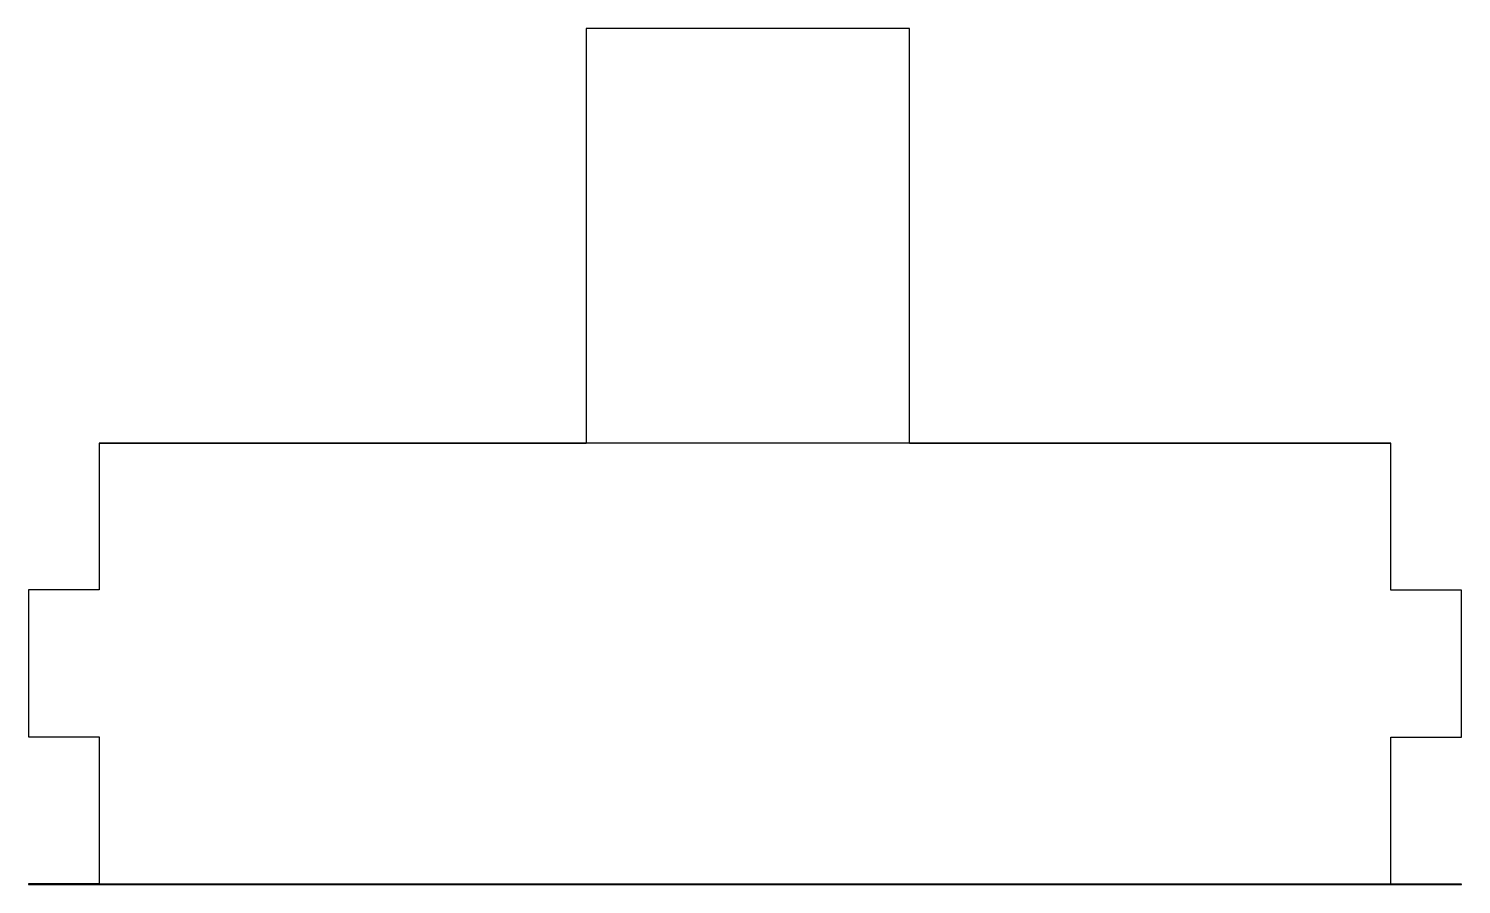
# Model space of a CAD drawing. Header units: millimetres. Extents: x 0 to 64.9, y 78 to 116.8.
import ezdxf

# ---------------------------------------------------------------- set-up
doc = ezdxf.new("R2010")
doc.units = ezdxf.units.MM
doc.layers.get('0').update_dxf_attribs({"linetype": 'CONTINUOUS'})

msp = doc.modelspace()

# ---------------------------------------------------------------- linework, layer by layer
for p, q in [((39.902, 116.823), (25.265, 116.823)), ((25.265, 116.823), (25.265, 98.036)), ((39.902, 98.036), (39.902, 116.823)), ((3.188, 98.036), (3.188, 91.387)), ((3.188, 98.036), (25.265, 98.036)), ((39.902, 98.036), (61.714, 98.036)), ((61.714, 91.374), (61.714, 98.036)), ((3.188, 91.387), (0, 91.387)), ((0, 91.387), (0, 84.719)), ((64.913, 91.374), (61.714, 91.374)), ((64.913, 84.706), (64.913, 91.374)), ((0, 84.719), (3.188, 84.719)), ((3.188, 84.719), (3.188, 78.054)), ((61.714, 78.041), (61.714, 84.706)), ((61.714, 84.706), (64.913, 84.706)), ((61.714, 78.041), (3.188, 78.054))]:
    msp.add_line(p, q)
msp.add_lwpolyline([(61.714, 91.374), (61.714, 98.036), (3.188, 98.036), (3.188, 91.387), (0, 91.387), (0, 84.719), (3.188, 84.719), (3.188, 78.054), (0, 78.054), (0, 78.036), (64.913, 78.036), (64.913, 78.041), (61.714, 78.041), (61.714, 84.706), (64.913, 84.706), (64.913, 91.374)], close=True)

doc.saveas('drawing.dxf')
